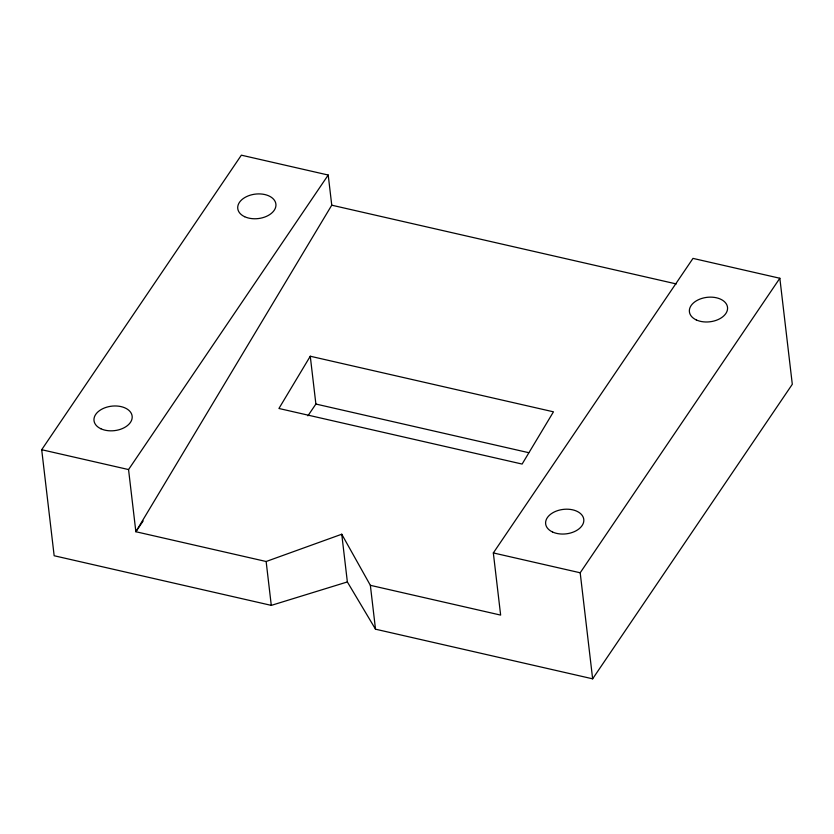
<?xml version="1.0" encoding="UTF-8"?>
<svg xmlns="http://www.w3.org/2000/svg" width="834" height="834" viewBox="0 0 834 834"><rect width="100%" height="100%" fill="white"/><g stroke="black" fill="none" stroke-linecap="round" stroke-linejoin="round"><path stroke-width="1.25" d="M375.508 629.19L347.361 581.944L271.29 605.38L54.158 555.746L41.7 449.714L241.36 155.176L328.21 175.036L331.755 205.195L135.859 531.727L266.14 561.501L341.752 534.229L370.359 585.322L375.508 629.19L592.64 678.824L792.3 384.286L779.842 278.254L692.991 258.394L493.332 552.932L500.64 615.096L370.359 585.322M310.269 356.233L278.931 408.483L522.115 464.058L553.463 411.819L310.269 356.233L315.888 404.042L307.902 415.822M143.146 520.969L135.859 531.727L128.551 469.563L328.21 175.036M592.64 678.824L580.193 572.781L779.842 278.254M331.755 205.195L676.27 283.935M315.888 404.042L528.683 452.674M41.7 449.714L128.551 469.563M493.332 552.932L580.193 572.781M341.752 534.229L347.361 581.944M266.14 561.501L271.29 605.38M244.623 216.694A19.192 12.312 -6.7 0 0 275.679 207.124A19.192 12.312 -6.7 0 0 250.19 195.198A19.192 12.312 -6.7 0 0 244.623 216.694M552.504 531.977A19.192 12.312 -6.7 0 0 583.56 522.407A19.192 12.312 -6.7 0 0 558.082 510.481A19.192 12.312 -6.7 0 0 552.504 531.977M696.254 319.912A19.192 12.312 -6.7 0 0 727.311 310.342A19.192 12.312 -6.7 0 0 701.832 298.426A19.192 12.312 -6.7 0 0 696.254 319.912M100.872 428.759A19.192 12.312 -6.7 0 0 131.928 419.189A19.192 12.312 -6.7 0 0 106.439 407.263A19.192 12.312 -6.7 0 0 100.872 428.759"/></g></svg>
